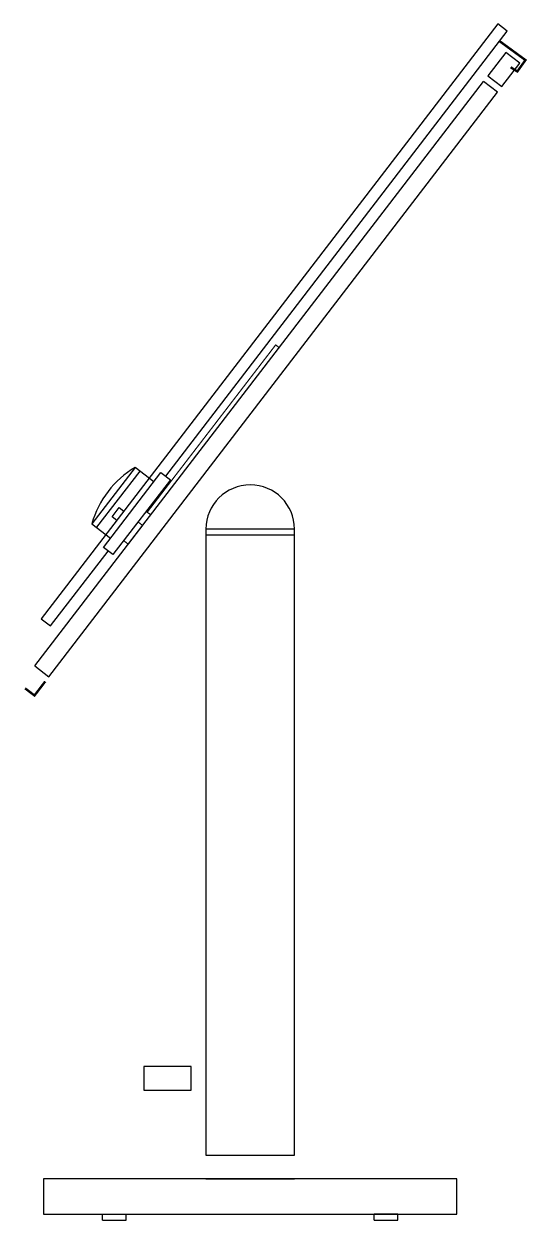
# Model space of a CAD drawing. Extents: x -63 to 22, y 0 to 203.
import ezdxf

# ---------------------------------------------------------------- set-up
doc = ezdxf.new("R2010")
doc.units = 0
doc.header["$LTSCALE"] = 25
doc.header["$MEASUREMENT"] = 0
doc.layers.get('0').update_dxf_attribs({"linetype": 'CONTINUOUS'})

msp = doc.modelspace()

# ---------------------------------------------------------------- linework, layer by layer
at = {"color": 0, "linetype": 'ByBlock'}
for p, q in [((16.94, 202.55), (-60.4, 101.82)), ((18.52, 201.34), (16.94, 202.55)), ((-39.32, 125.98), (18.52, 201.34)), ((18.28, 197.74), (15.24, 193.77)), ((20.66, 195.91), (18.28, 197.74)), ((17.62, 191.95), (20.66, 195.91)), ((-61.49, 93.83), (14.51, 192.83)), ((16.89, 191), (14.51, 192.83)), ((15.24, 193.77), (17.62, 191.95)), ((-59.11, 92), (16.89, 191)), ((-44.51, 127.44), (-51.82, 117.92)), ((-43.72, 126.83), (-51.02, 117.31)), ((-49.86, 113.9), (-40.12, 126.59)), ((-41.34, 125), (-44.51, 127.44)), ((-40.12, 126.59), (-38.53, 125.37)), ((-38.53, 125.37), (-48.27, 112.68)), ((-48.4, 119.08), (-47.18, 120.67)), ((-47.18, 120.67), (-46.39, 120.06)), ((-51.82, 117.92), (-48.64, 115.48)), ((-47.61, 118.47), (-48.4, 119.08)), ((-32.5, 117), (-32.5, 11)), ((-17.5, 117), (-32.5, 117)), ((-17.5, 116), (-32.5, 116)), ((-17.5, 11), (-17.5, 117)), ((-48.27, 112.68), (-49.86, 113.9)), ((-58.81, 100.6), (-49.07, 113.29)), ((-60.4, 101.82), (-58.81, 100.6)), ((-61.49, 93.83), (-59.11, 92)), ((-43, 26), (-43, 22)), ((-35, 26), (-43, 26)), ((-35, 22), (-35, 26)), ((-43, 22), (-35, 22)), ((-32.5, 11), (-17.5, 11)), ((10, 7), (-60, 7)), ((-60, 7), (-60, 1)), ((-32.5, 7), (-17.5, 7)), ((10, 1), (10, 7)), ((-60, 1), (10, 1)), ((-50, 0), (-50, 1)), ((-50, 0), (-46, 0)), ((-46, 0), (-46, 1)), ((-4, 0), (-4, 1)), ((-4, 0), (0, 0)), ((0, 0), (0, 1))]:
    msp.add_line(p, q, dxfattribs=at)
at = {"color": 0, "linetype": 'ByBlock', "const_width": 0.4}
for points in [[(17.22, 199.64), (21.61, 196.43), (20.23, 194.5), (19.1, 195.22)], [(-59.72, 91.21), (-61.54, 88.83), (-63.13, 90.04)]]:
    msp.add_lwpolyline(points, dxfattribs=at)
at = {"color": 0, "linetype": 'ByBlock', "const_width": 0.2}
for points in [[(-41.84, 119.45), (-20.11, 147.75), (-20.69, 148.2), (-42.46, 119.85)], [(-46.45, 115.06), (-44.01, 118.23), (-43.22, 117.62), (-45.65, 114.45)]]:
    msp.add_lwpolyline(points, close=True, dxfattribs=at)
at = {"color": 0, "linetype": 'ByBlock'}
for points in [[(-50, 1), (-46, 1)], [(0, 1), (-4, 1)]]:
    msp.add_lwpolyline(points, dxfattribs=at)
for centre, radius, start, end in [((-36.26, 113.55), 16.16, 120.686, 164.2888), ((-25, 117), 7.5, 0, 180)]:
    msp.add_arc(centre, radius, start, end, dxfattribs=at)

doc.saveas('drawing.dxf')
